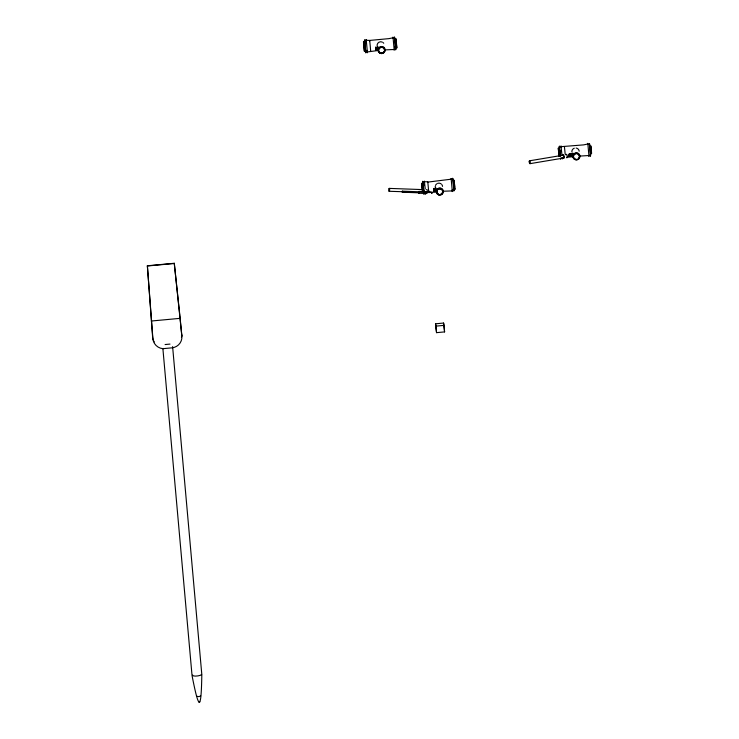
<?xml version="1.0" encoding="UTF-8"?>
<svg xmlns="http://www.w3.org/2000/svg" width="739" height="739" viewBox="0 0 739 739"><rect width="100%" height="100%" fill="white"/><g stroke="black" fill="none" stroke-linecap="round" stroke-linejoin="round"><path stroke-width="1.11" d="M418.782 192.463L418.948 191.761L418.837 192.814L402.33 192.214L402.155 191.724L402.339 191.161L418.837 191.78M376.982 47.804L376.927 47.139M377.241 50.197L377.176 49.846M378.008 46.733L378.082 47.102M394.765 37.901L395.864 49.31L395.753 48.682M423.715 193.378L423.604 193.036M427.789 182.099L452.277 179.06M436.721 191.854L428.796 192.593L427.789 181.84L423.253 181.637M435.086 188.362L435.151 188.713M436.176 188.14L436.37 189.784M559.885 146.756L583.662 144.881L587.828 143.994L587.754 143.329L587.791 144.382M571.727 153.379L571.774 153.536M572.032 156.437L571.977 155.587M572.799 152.964L573.085 155.541M589.269 143.505L590.498 156.252L590.258 154.599M580.143 156.049L589.99 155.467M431.909 193.018C430.994 192.842 432.01 194.145 431.918 193.027M570.129 155.476L569.63 154.377L569.326 154.82M569.51 154.774L570.129 154.34M424.075 191.641L427.253 191.623L425.572 191.937L425.036 193.461L418.911 193.239L418.847 191.419L424.925 191.678L425.627 192.112L419.096 192.02M423.918 193.276C425.71 193.544 423.955 192.029 423.955 191.438A1.746 0.582 -87.9 0 0 423.65 189.424A1.746 0.582 -87.9 0 0 422.911 190.283M424.528 192.131L424.334 193.424L427.059 192.916L427.262 191.558A1.746 0.582 -87.9 0 0 426.579 189.535M162.894 348.688L171.919 347.847A10.946 10.706 -10.2 0 0 181.868 336.171L174.275 263.278L147.366 265.781L152.908 338.758A11.279 11.03 -10.2 0 0 162.894 348.688L192.038 675.538C199.013 711.297 201.202 710.89 201.821 674.624L172.612 346.619M569.307 154.7L570.148 155.495M430.523 192.205L431.188 192.057L430.606 192.103M198.782 702.022L199.881 701.893M569.566 154.553L570.092 154.34M402.33 192.214L402.339 191.161M570.314 155.541L569.261 154.857M192.62 675.086C192.103 676.869 200.814 676.102 201.618 674.439M196.888 696.295L198.883 696.646L200.675 695.944M569.741 154.386L570.508 154.802M367.32 51.952L378.553 50.446M393 38.142L392.963 37.089L393.083 37.791L388.871 38.64L369.62 40.433L365.094 40.229M529.484 160.816L563.146 155.181M530.002 163.661L563.654 158.026M169.979 344.088L165.093 344.54M384.215 49.919L394.136 49.495M569.316 156.04L570.684 155.911L569.316 156.04L569.132 154.063C571.404 152.058 570.656 158.857 570.61 155.467M570.49 154.155C570.406 151.957 570.739 155.236 569.132 154.063M566.554 157.315L573.353 156.677M443.52 191.225L452.305 190.902M147.403 265.985L174.312 263.481M151.329 321.022L180.279 318.333L179.993 316.763L181.868 336.171M435.548 323.802L443.585 323.054L444 325.372L444.582 331.903L436.546 332.652L435.548 323.802L436.546 332.652M435.964 326.121L444 325.372M424.445 191.623L423.844 191.9M389.194 188.39L423.419 189.627M406.21 191.826L410.819 191.992L389.157 191.281M424.86 192.842L427.059 192.916M569.852 155.218L569.797 154.682L570.406 154.839M418.662 192.639L418.911 193.239M564.411 146.664L565.233 154.469M395.661 49.892L394.478 36.95L394.515 38.003M395.162 49.402L395.162 48.552M365.509 52.127L364.456 40.562L364.493 41.504M444.582 331.903L443.585 323.054M591.542 153.786C591.782 154.202 590.849 144.317 590.775 145.675M590.544 154.922C591.08 158.017 589.242 139.163 589.602 144.798M588.854 155.698L588.983 156.4L587.884 144.022M560.513 158.46L560.633 159.153L560.596 158.1M453.922 190.099C454.457 193.193 452.61 174.339 452.97 179.974M453.746 190.736C454.346 194.2 452.277 173.111 452.684 179.42M435.373 191.512L435.373 191.124M423.881 193.627L424.01 194.329L423.974 193.276M394.063 49.467L394.192 50.16L393.083 37.791M370.525 50.603C371.015 53.448 369.324 36.109 369.657 41.301M365.131 40.34L365.205 40.867M365.722 52.22L365.842 52.912L364.613 39.851L364.733 42.012M561.991 157.342L562.231 159.005L562.185 157.952M454.827 188.269L455.002 189.461L454.152 180.187L454.725 187.337M452.111 189.914L452.351 191.567L451.123 178.505L451.169 179.559M425.359 192.519L425.599 194.181L425.479 192.011M423.512 190.459L422.616 181.97L422.653 182.912M378.285 49.836L378.34 50.012M375.855 49.153L375.957 50.4L375.717 48.017M367.191 51.111L367.431 52.765L366.211 39.703L366.248 40.756M591.459 153.093L590.84 146.47M558.989 156.234L558.278 148.059L559.072 155.874M435.142 188.621L435.225 189.452M435.354 191.355L435.308 190.339M433.922 189.553L433.802 188.399L433.987 190.015M365.315 41.744L365.445 42.936M174.275 263.278L179.873 315.627M571.81 153.814L571.977 155.643M433.978 190.422L434.126 191.817L434.024 190.56M423.604 184.353L423.752 185.766M422.255 190.477L421.646 183.226L422.366 190.034M396.455 44.82C397.887 57.485 394.968 27.472 396.335 43.619M377.019 47.573L377.186 49.402M560.374 150.59L560.522 152.132M435.225 189.415L435.271 189.895M433.978 190.634L433.885 189.433M435.271 189.886L435.317 190.366M433.895 189.757L434.024 190.459M425.23 188.99L424.371 181.11L424.408 182.163M423.641 189.138L422.782 181.258L422.902 183.429M376.114 48.608C376.363 51.748 375.837 45.578 376.086 48.719M375.865 49.042L375.652 47.019L375.735 48.238M570.517 154.063L570.6 154.987M562 155.43L561.003 145.934L561.04 146.996M560.402 155.578L559.414 146.082L559.451 147.144M433.996 190.311L434.061 190.874M433.867 189.332L433.922 189.895M375.698 47.924L375.763 48.488M560.236 156.548L559.247 146.802L559.284 147.745M394.986 46.243L395.088 47.536M377.176 49.347L377.232 50.012M435.114 188.842L435.095 188.556M366.11 50.224L366.184 51.25M147.366 265.781L152.622 337.178A11.279 11.03 -10.2 0 0 154.211 341.926M571.894 151.901A3.649 3.566 -10.2 0 1 574.286 148.216M576.161 148.049A3.649 3.566 -10.2 0 1 579.164 151.227M579.136 155.366A2.928 2.864 -10.2 0 1 579.043 157.555M575.154 158.968A2.928 2.864 -10.2 0 1 574.517 158.571M574 158.026A2.928 2.864 -10.2 0 1 576.143 153.518M576.9 153.546A2.928 2.864 -10.2 0 1 578.785 154.7M573.76 158.118A3.196 3.132 -10.2 0 1 574.545 153.749A3.196 3.132 -10.2 0 1 578.997 154.488A3.196 3.132 -10.2 0 1 578.212 158.857M577.473 159.236A3.196 3.132 -10.2 0 1 574.323 158.719M181.582 334.591A10.946 10.706 -10.2 0 1 181.452 337.39M162.996 348.679A4.914 1.016 -5.1 0 1 163.116 348.402M435.474 187.983A3.649 3.566 -10.2 0 1 435.308 186.145M435.594 185.258A3.649 3.566 -10.2 0 1 436.814 183.826M437.654 183.392A3.649 3.566 -10.2 0 1 441.248 183.993M441.885 184.667A3.649 3.566 -10.2 0 1 442.532 186.404M440.998 188.935A2.928 2.864 -10.2 0 1 442.412 192.731M442.005 193.359A2.928 2.864 -10.2 0 1 440.767 194.218M437.885 193.747A2.928 2.864 -10.2 0 1 437.368 193.202M437.017 192.537A2.928 2.864 -10.2 0 1 440.268 188.713M438.403 194.32A3.196 3.132 -10.2 0 1 437.303 189.48A3.196 3.132 -10.2 0 1 442.375 189.664A3.196 3.132 -10.2 0 1 440.841 194.412M436.998 192.417A2.928 2.864 -10.2 0 1 439.871 188.556A2.928 2.864 -10.2 0 1 442.393 192.602M441.977 193.239A2.928 2.864 -10.2 0 1 441.414 193.747M437.857 193.618A2.928 2.864 -10.2 0 1 437.349 193.073M377.306 46.575A3.649 3.566 -10.2 0 1 382.275 42.077M383.079 42.576A3.649 3.566 -10.2 0 1 383.726 43.259M384.252 51.314A2.928 2.864 -10.2 0 1 383.273 52.46M382.599 52.811A2.928 2.864 -10.2 0 1 378.848 51.13M378.691 50.4A2.928 2.864 -10.2 0 1 378.719 49.652M378.95 48.931A2.928 2.864 -10.2 0 1 384.511 49.855M382.673 52.94A3.196 3.132 -10.2 0 1 378.433 50.566A3.196 3.132 -10.2 0 1 381.573 46.871A3.196 3.132 -10.2 0 1 384.723 50.52M384.474 51.305A3.196 3.132 -10.2 0 1 383.412 52.552M427.197 191.983A1.746 0.582 -87.9 0 1 426.283 192.5M422.994 190.422A1.45 0.48 -87.9 0 1 423.659 189.784A1.45 0.48 -87.9 0 1 423.807 191.724M562.767 155.504A1.746 0.6 80.5 0 1 563.589 155.264A1.746 0.6 80.5 0 1 564.033 157.703A1.746 0.6 80.5 0 1 563.21 157.934M566.019 154.959A1.746 0.6 80.5 0 1 566.841 154.719A1.746 0.6 80.5 0 1 567.284 157.158A1.746 0.6 80.5 0 1 566.462 157.389M562.933 155.439A1.45 0.499 80.5 0 1 563.645 155.67A1.45 0.499 80.5 0 1 563.903 157.601A1.45 0.499 80.5 0 1 563.247 157.703M363.486 41.818L364.364 51.185L363.486 41.818M375.892 49.652L375.837 48.903L375.855 49.633M428.906 191.189L428.888 191.77L428.906 191.189M568.79 155.384L569.039 156.123L568.79 155.384M424.195 191.817L425.239 192.011L424.241 191.78M575.099 159.55A3.196 3.132 -10.2 0 0 579.635 156.409A3.196 3.132 -10.2 0 0 574.619 154.155A3.196 3.132 -10.2 0 0 575.099 159.55M574.859 159.504A3.593 3.519 -10.2 0 0 579.958 155.966A3.593 3.519 -10.2 0 0 574.323 153.435A3.593 3.519 -10.2 0 0 574.859 159.504M438.476 194.727A3.196 3.132 -10.2 0 0 443.012 191.586A3.196 3.132 -10.2 0 0 437.996 189.332A3.196 3.132 -10.2 0 0 438.476 194.727M438.236 194.68A3.593 3.519 -10.2 0 0 443.335 191.142A3.593 3.519 -10.2 0 0 437.691 188.611A3.593 3.519 -10.2 0 0 438.236 194.68M380.308 53.319A3.196 3.132 -10.2 0 0 384.843 50.169A3.196 3.132 -10.2 0 0 379.828 47.915A3.196 3.132 -10.2 0 0 380.308 53.319M380.058 53.199A3.593 3.519 -10.2 0 0 385.158 49.67A3.593 3.519 -10.2 0 0 379.513 47.13A3.593 3.519 -10.2 0 0 380.058 53.199M389.499 190.801A1.45 0.48 -87.9 0 0 389.314 188.427A1.45 0.48 -87.9 0 0 388.705 190.292A1.45 0.48 -87.9 0 0 389.499 190.801M529.226 161.333A1.45 0.499 80.5 0 0 529.872 163.652A1.45 0.499 80.5 0 0 530.14 161.739A1.45 0.499 80.5 0 0 529.226 161.333"/></g></svg>
